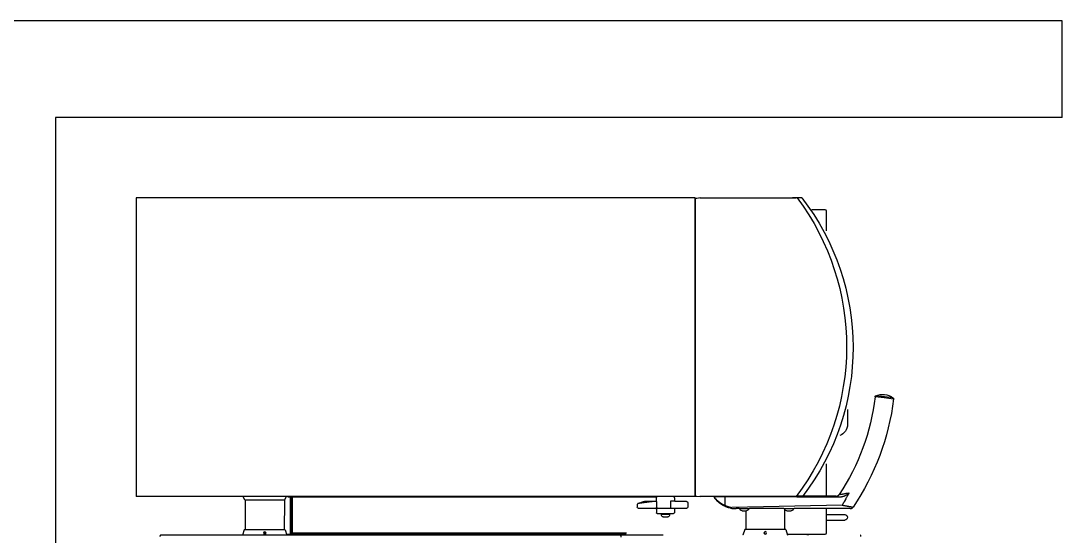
# Model space of a CAD drawing. Header units: millimetres. Extents: x -64157 to 9394, y -60673 to 2699.
# Drawn here: x -7318 to -6025, y -48278 to -47638 of the extents above; entities that cross this region are included whole.
import ezdxf

# ---------------------------------------------------------------- set-up
doc = ezdxf.new("R2010")
doc.units = ezdxf.units.MM
doc.layers.add('Новое оБорудование', color=1, linetype='Continuous', lineweight=30)

# ---------------------------------------------------------------- blocks, each defined once
blk = doc.blocks.new('варпио')
for p, q in [((90455.5, -61664.1), (90826.9, -61664.1)), ((90455.5, -62358.2), (90455.5, -61664.1)), ((90826.9, -62358.2), (90826.9, -61664.1)), ((90875, -61694.3), (90876.4, -61693)), ((90875, -62318.5), (90875, -61694.3)), ((90831.2, -61799.3), (90826.9, -61796.9)), ((90831.4, -61848.2), (90831.4, -61799.4)), ((90831.4, -61799.4), (90832.9, -61799.4)), ((90832.9, -61799.4), (90868, -61799.5)), ((90868, -61798.2), (90874.8, -61796.2)), ((90868, -61849.4), (90868, -61798.2)), ((90874.8, -61796.2), (90875, -61796.2)), ((90871.4, -61823.3), (90872.3, -61822.8)), ((90871.4, -61824.3), (90871.4, -61823.3)), ((90872.3, -61824.8), (90871.4, -61824.3)), ((90872.3, -61822.8), (90873.1, -61823.3)), ((90873.1, -61824.3), (90872.3, -61824.8)), ((90873.1, -61823.3), (90873.1, -61824.3)), ((90831.2, -61848.3), (90826.9, -61850.7)), ((90827.4, -61853), (90826.9, -61853)), ((90827.4, -62311.1), (90827.4, -61853)), ((90874.1, -61855.8), (90827.4, -61855.8)), ((90827.4, -61856.3), (90874, -61856.3)), ((90827.4, -61858), (90874, -61858)), ((90831.4, -61848.2), (90832.9, -61848.2)), ((90832.9, -61848.2), (90868, -61848.1)), ((90868, -61849.4), (90874.8, -61851.4)), ((90872.3, -62273.1), (90872.3, -61858)), ((90874, -61858), (90874, -61856.3)), ((90874, -62272.6), (90874, -61858)), ((90874.1, -61855.8), (90874.1, -61851.2)), ((90874.1, -61856), (90874.1, -61855.8)), ((90874.1, -61856.1), (90874.1, -61856)), ((90874.1, -61856.2), (90874.1, -61856.1)), ((90874.1, -61856.1), (90874.1, -61856.3)), ((90874.8, -61851.4), (90875, -61851.4)), ((90875.8, -62266.1), (90875, -62266.1)), ((90875.8, -62266.1), (90877.1, -62266.1)), ((90837, -62286.4), (90839.8, -62286.4)), ((90832.9, -62310.3), (90832.9, -62295.5)), ((90833.2, -62303.9), (90835.5, -62289.2)), ((90833.5, -62292.8), (90833.2, -62293.8)), ((90835.2, -62287.8), (90835.2, -62287.8)), ((90841.5, -62347.5), (90841.5, -62288.1)), ((90832.9, -62310.3), (90828.2, -62310.3)), ((90832.9, -62310.3), (90839.8, -62310.3)), ((90842.3, -62310.3), (90847, -62310.3)), ((90847.9, -62311.1), (90847.9, -62331.6)), ((90848.1, -62316), (90847.9, -62316)), ((90848.2, -62316.2), (90848.1, -62316)), ((90848.2, -62316.2), (90848.2, -62326.6)), ((90849.1, -62318), (90848.4, -62318)), ((90849.1, -62324.8), (90848.4, -62324.8)), ((90849.3, -62318.1), (90849.1, -62318)), ((90849.3, -62324.6), (90849.1, -62324.8)), ((90849.3, -62326.5), (90849.3, -62316.3)), ((90852.1, -62318.6), (90852.1, -62324.2)), ((90828.2, -62332.5), (90832.1, -62332.5)), ((90839.8, -62328.2), (90832.1, -62328.2)), ((90832.1, -62328.2), (90832.1, -62332.5)), ((90832.9, -62347.5), (90832.9, -62333.2)), ((90842.3, -62332.5), (90847, -62332.5)), ((90848.1, -62326.7), (90847.9, -62326.7)), ((90848.2, -62326.6), (90848.1, -62326.7)), ((90834.6, -62349.2), (90839.8, -62349.2)), ((90455.5, -62358.2), (90456.7, -62358.2)), ((90455.5, -62364.4), (90456.2, -62360.5)), ((90455.5, -62364.2), (90455.5, -62364.2)), ((90455.5, -62364.2), (90455.5, -62364.4)), ((90455.5, -62364.4), (90455.5, -62364.4)), ((90455.5, -62364.4), (90455.5, -62483.4)), ((90456.7, -62358.2), (90456.2, -62358.2)), ((90456.2, -62360.5), (90456.2, -62358.2)), ((90456.7, -62358.4), (90456.2, -62358.4)), ((90456.3, -62358.2), (90456.3, -62358.2)), ((90456.7, -62358.2), (90825.7, -62358.2)), ((90456.7, -62358.2), (90456.7, -62358.4)), ((90456.7, -62358.2), (90456.7, -62358.2)), ((90825.7, -62358.4), (90456.7, -62358.4)), ((90825.7, -62358.2), (90826.2, -62358.2)), ((90825.7, -62358.2), (90826.9, -62358.2)), ((90825.7, -62358.2), (90825.7, -62358.2)), ((90825.7, -62358.4), (90825.7, -62358.2)), ((90825.7, -62358.4), (90826.2, -62358.4)), ((90826.1, -62358.2), (90826.1, -62358.2)), ((90826.2, -62358.2), (90826.2, -62360.5)), ((90826.2, -62360.5), (90826.9, -62364.4)), ((90826.9, -62364.4), (90826.9, -62364.2)), ((90826.9, -62364.2), (90826.9, -62364.2)), ((90826.9, -62483.4), (90826.9, -62364.4)), ((90826.9, -62364.4), (90826.9, -62364.4)), ((90826.9, -62364.4), (90826.9, -62364.4)), ((90827.1, -62382.1), (90827.9, -62382.1)), ((90827.1, -62484.7), (90827.1, -62382.1)), ((90828.3, -62382.4), (90828.4, -62382.5)), ((90828.4, -62382.5), (90828.5, -62382.5)), ((90828.5, -62382.5), (90828.6, -62382.6)), ((90828.6, -62382.6), (90828.7, -62382.7)), ((90828.7, -62382.7), (90828.7, -62382.8)), ((90828.7, -62382.8), (90828.8, -62382.8)), ((90828.8, -62382.5), (90828.9, -62382.6)), ((90828.8, -62382.5), (90828.8, -62382.5)), ((90828.8, -62382.8), (90828.9, -62382.9)), ((90828.9, -62382.6), (90828.9, -62382.6)), ((90828.9, -62382.6), (90829, -62382.7)), ((90828.9, -62382.9), (90829.1, -62383)), ((90829, -62382.7), (90829.1, -62382.7)), ((90829.1, -62382.7), (90829.2, -62382.8)), ((90829.1, -62383), (90829.2, -62383.1)), ((90829.2, -62382.8), (90829.2, -62382.9)), ((90829.2, -62382.9), (90829.3, -62382.9)), ((90829.2, -62383.1), (90829.3, -62383.2)), ((90829.3, -62382.9), (90829.4, -62383)), ((90829.3, -62383.2), (90829.4, -62383.4)), ((90829.4, -62383), (90829.5, -62383.1)), ((90829.4, -62383.4), (90829.6, -62383.5)), ((90829.5, -62383.1), (90829.6, -62383.2)), ((90829.6, -62383.2), (90829.7, -62383.3)), ((90829.6, -62383.5), (90829.7, -62383.6)), ((90829.7, -62383.3), (90829.8, -62383.4)), ((90829.7, -62383.6), (90829.8, -62383.8)), ((90829.8, -62383.4), (90830, -62383.5)), ((90829.8, -62383.8), (90830, -62383.9)), ((90830, -62383.5), (90830.1, -62383.6)), ((90830.1, -62383.6), (90830.2, -62383.7)), ((90830.2, -62383.7), (90830.3, -62383.8)), ((90830.3, -62383.8), (90830.5, -62383.9)), ((90830.5, -62383.9), (90830.6, -62384.1)), ((90830.6, -62384.1), (90830.8, -62384.2)), ((90830.8, -62384.2), (90830.9, -62384.4)), ((90830.9, -62384.4), (90831.1, -62384.5)), ((90831.1, -62384.5), (90831.2, -62384.7)), ((90827, -62395.4), (90827, -62395.4)), ((90827.1, -62395.4), (90827, -62395.4)), ((90827.1, -62395.4), (90827.1, -62395.4)), ((90837.8, -62395.4), (90827.1, -62395.4)), ((90837.7, -62540.8), (90840.6, -62403.9)), ((90841.5, -62403.8), (90841.5, -62403.8)), ((90841.5, -62403.8), (90841.5, -62403.8)), ((90841.7, -62413.9), (90841.7, -62414.1)), ((90841.8, -62412.9), (90841.8, -62409.2)), ((90841.8, -62412.9), (90841.8, -62412.9)), ((90844.4, -62416.5), (90844.4, -62422.1)), ((90841.7, -62424.1), (90841.7, -62424.4)), ((90841.8, -62425.7), (90841.8, -62425.7)), ((90841.8, -62468.4), (90841.8, -62425.7)), ((90844.4, -62421.3), (90867.8, -62421.3)), ((90867.8, -62419.8), (90874.6, -62417.7)), ((90867.8, -62470.9), (90867.8, -62419.8)), ((90874.6, -62417.7), (90875, -62417.7)), ((90841.8, -62468.4), (90841.8, -62468.5)), ((90455.5, -62490.6), (90455.5, -62479.2)), ((90841.7, -62469.4), (90867.8, -62469.4)), ((90841.7, -62469.5), (90841.7, -62469.7)), ((90841.7, -62479.7), (90841.7, -62480)), ((90841.8, -62550.8), (90841.8, -62481.3)), ((90841.8, -62481.3), (90841.8, -62481.3)), ((90844.4, -62472), (90844.4, -62477.7)), ((90867.8, -62470.9), (90874.6, -62473)), ((90874, -62519.3), (90874, -62472.8)), ((90874.6, -62473), (90875, -62473)), ((90455.5, -62483.4), (90455.5, -62483.8)), ((90455.5, -62483.8), (90455.5, -62483.8)), ((90827.6, -62484.7), (90826.4, -62484.7)), ((90826.4, -62532.9), (90826.4, -62484.7)), ((90826.9, -62484.7), (90826.9, -62483.4)), ((90827.6, -62537.6), (90827.6, -62484.7)), ((90470, -62503.2), (90470, -62519.3)), ((90875, -62497.7), (90874, -62497.7)), ((90875, -62499.2), (90874, -62499.2)), ((90470, -62519.3), (90470, -62519.5)), ((90874, -62519.5), (90874, -62519.3)), ((90471.5, -62521), (90496.4, -62521)), ((90786, -62521), (90826.4, -62521)), ((90841.8, -62521), (90872.4, -62521)), ((90849.2, -62521), (90849.2, -62544.1)), ((90856, -62521), (90856, -62544.1)), ((90822.8, -62546), (90822.7, -62547.1)), ((90828.5, -62545.9), (90829.6, -62545.3)), ((90832.5, -62543.7), (90833.3, -62543.2)), ((90833.3, -62543.2), (90834.1, -62542.8)), ((90837.6, -62540.8), (90837.6, -62541.3)), ((90837.6, -62541.3), (90837.7, -62541.8)), ((90837.7, -62541.8), (90837.8, -62542.3)), ((90837.8, -62542.3), (90837.9, -62542.8)), ((90837.9, -62542.8), (90837.9, -62543.3)), ((90837.9, -62543.3), (90838, -62543.8)), ((90838, -62543.8), (90838.1, -62544.3)), ((90838.1, -62544.3), (90838.2, -62544.8)), ((90838.2, -62544.8), (90838.3, -62545.2)), ((90838.3, -62545.2), (90838.3, -62545.7)), ((90838.3, -62545.7), (90838.4, -62546.1)), ((90838.4, -62546.1), (90838.5, -62546.6)), ((90718.7, -62547.5), (90737.2, -62547.5)), ((90822.7, -62547.1), (90822.5, -62548.2)), ((90838.5, -62546.6), (90838.6, -62547.2)), ((90838.6, -62547.2), (90838.7, -62547.7)), ((90838.7, -62547.7), (90838.8, -62548.3)), ((90838.8, -62548.3), (90838.9, -62548.8)), ((90838.9, -62548.8), (90839, -62549.3)), ((90839, -62549.3), (90839, -62549.8)), ((90839, -62549.8), (90839.1, -62550.3)), ((90839.1, -62550.3), (90839.2, -62550.7)), ((90839.2, -62550.7), (90839.3, -62551.1)), ((90839.3, -62551.1), (90839.4, -62551.5)), ((90839.4, -62551.5), (90839.4, -62551.9)), ((90839.4, -62551.9), (90839.5, -62552.2)), ((90839.5, -62552.2), (90839.6, -62552.5)), ((90839.6, -62552.5), (90839.6, -62552.8)), ((90839.6, -62552.8), (90839.7, -62553.1)), ((90839.7, -62553.1), (90839.7, -62553.2)), ((90839.7, -62553.2), (90839.7, -62553.5)), ((90839.7, -62553.5), (90839.8, -62553.7)), ((90839.8, -62553.7), (90839.8, -62553.8)), ((90839.8, -62553.8), (90839.8, -62554)), ((90839.8, -62554), (90839.9, -62554.1)), ((90839.9, -62554.1), (90839.9, -62554.1)), ((90839.9, -62554.1), (90839.9, -62554.2)), ((90839.9, -62554.4), (90840, -62554.3)), ((90841.8, -62550.8), (90841.8, -62550.8)), ((90702.8, -62593.3), (90701.6, -62582.7)), ((90704.3, -62593.1), (90703, -62581.7)), ((90704, -62603.9), (90702.8, -62593.3)), ((90705.6, -62604.6), (90704.3, -62593.1))]:
    blk.add_line(p, q)
for points in [[(90874, -61856.3), (90874.1, -61856.3), (90874.1, -61856.3), (90874.1, -61856.3), (90874.1, -61856.2), (90874.1, -61856.2), (90874.1, -61856.2)], [(90875.6, -62266.1), (90875.5, -62266.1), (90875.5, -62266.1), (90875.4, -62266.1), (90875.3, -62266.1), (90875.3, -62266), (90875.2, -62266), (90875.2, -62266), (90875.2, -62266), (90875.1, -62266), (90875.1, -62266), (90875.1, -62266), (90875, -62266), (90875, -62266), (90875, -62266), (90875, -62266), (90875, -62266), (90875, -62266)], [(90876.1, -62266.7), (90876, -62266.7), (90875.9, -62266.7), (90875.9, -62266.6), (90875.8, -62266.6), (90875.7, -62266.6), (90875.6, -62266.6), (90875.5, -62266.6), (90875.5, -62266.5), (90875.4, -62266.5), (90875.4, -62266.5), (90875.3, -62266.4), (90875.2, -62266.4), (90875.2, -62266.4), (90875.2, -62266.4), (90875.1, -62266.3), (90875.1, -62266.3), (90875.1, -62266.3), (90875, -62266.2), (90875, -62266.2), (90875, -62266.2), (90875, -62266.1), (90875, -62266.1)], [(90875.8, -62266.1), (90875.7, -62266.1), (90875.6, -62266.1)], [(90835.2, -62287.8), (90835.3, -62287.7), (90835.3, -62287.5), (90835.4, -62287.3), (90835.6, -62287.2), (90835.7, -62287), (90835.9, -62286.8), (90836, -62286.7), (90836.2, -62286.6), (90836.4, -62286.5), (90836.6, -62286.4), (90836.9, -62286.4), (90837, -62286.4)], [(90833.2, -62293.8), (90833.1, -62294), (90833.1, -62294.3), (90833, -62294.6), (90833, -62294.9), (90832.9, -62295.2), (90832.9, -62295.5)], [(90835.2, -62288.2), (90834.8, -62289.1), (90834.5, -62290), (90834.2, -62290.9), (90833.9, -62291.8), (90833.5, -62292.8)], [(90835.2, -62287.8), (90835.2, -62287.9), (90835.2, -62288), (90835.2, -62288.2)], [(90835.5, -62289.2), (90835.5, -62289.1), (90835.5, -62288.9), (90835.5, -62288.8), (90835.6, -62288.7), (90835.6, -62288.6), (90835.6, -62288.5), (90835.6, -62288.4), (90835.5, -62288.3), (90835.5, -62288.2), (90835.5, -62288.1), (90835.5, -62288.1), (90835.5, -62288), (90835.5, -62288), (90835.4, -62288), (90835.4, -62287.9), (90835.4, -62287.9), (90835.3, -62287.9), (90835.3, -62288), (90835.3, -62288), (90835.2, -62288.1), (90835.2, -62288.1), (90835.2, -62288.2)], [(90832.9, -62307.3), (90832.9, -62306.9), (90832.9, -62306.5), (90833, -62306.1), (90833, -62305.6), (90833, -62305.2), (90833.1, -62304.8), (90833.2, -62304.4), (90833.2, -62303.9)], [(90841.5, -62327.2), (90841.5, -62327.3), (90841.4, -62327.5), (90841.3, -62327.6), (90841.2, -62327.7), (90841.1, -62327.8), (90841, -62327.9), (90840.8, -62328), (90840.6, -62328.1), (90840.4, -62328.2), (90840.2, -62328.2), (90840, -62328.2), (90839.8, -62328.2)], [(90456.2, -62360.5), (90456.2, -62360.5), (90456.2, -62360.5), (90456.2, -62360.5), (90456.2, -62360.5), (90456.2, -62360.5), (90456.2, -62360.5)], [(90826.2, -62360.5), (90826.2, -62360.5), (90826.2, -62360.5), (90826.2, -62360.5), (90826.2, -62360.5), (90826.2, -62360.5), (90826.2, -62360.5)], [(90827.9, -62382.1), (90827.9, -62382.1), (90827.9, -62382.1), (90827.9, -62382.1), (90827.9, -62382.1), (90827.9, -62382.1), (90827.9, -62382.1), (90827.9, -62382.1), (90828, -62382.1), (90828, -62382.1), (90828, -62382.1), (90828, -62382.2), (90828, -62382.2), (90828, -62382.2), (90828.1, -62382.2), (90828.1, -62382.2), (90828.1, -62382.2), (90828.1, -62382.2), (90828.1, -62382.3), (90828.2, -62382.3), (90828.2, -62382.3), (90828.2, -62382.3), (90828.2, -62382.3), (90828.3, -62382.4), (90828.3, -62382.4)], [(90827.9, -62382.1), (90827.9, -62382.1), (90828, -62382.1), (90828, -62382.1), (90828.1, -62382.1), (90828.1, -62382.1), (90828.2, -62382.1), (90828.2, -62382.1), (90828.2, -62382.2), (90828.3, -62382.2), (90828.3, -62382.2), (90828.3, -62382.2), (90828.3, -62382.2), (90828.3, -62382.2), (90828.4, -62382.2), (90828.4, -62382.2), (90828.4, -62382.2), (90828.4, -62382.3), (90828.4, -62382.3), (90828.5, -62382.3), (90828.5, -62382.3), (90828.5, -62382.3), (90828.5, -62382.3), (90828.5, -62382.3), (90828.6, -62382.3), (90828.6, -62382.4), (90828.6, -62382.4), (90828.6, -62382.4), (90828.7, -62382.4), (90828.7, -62382.4), (90828.7, -62382.4), (90828.8, -62382.5)], [(90830, -62383.9), (90830.1, -62384), (90830.1, -62384.1), (90830.2, -62384.2), (90830.3, -62384.2), (90830.4, -62384.3), (90830.5, -62384.4), (90830.6, -62384.5), (90830.7, -62384.6), (90830.7, -62384.7), (90830.8, -62384.8), (90830.9, -62384.9), (90831, -62385), (90831.1, -62385.1), (90831.2, -62385.2), (90831.3, -62385.3), (90831.4, -62385.4), (90831.5, -62385.5), (90831.6, -62385.6), (90831.7, -62385.8), (90831.8, -62385.9), (90831.9, -62386), (90832, -62386.1), (90832.1, -62386.2), (90832.2, -62386.3), (90832.3, -62386.5), (90832.4, -62386.6), (90832.5, -62386.7), (90832.6, -62386.9), (90832.7, -62387), (90832.8, -62387.1), (90832.9, -62387.2), (90833, -62387.4), (90833.1, -62387.5), (90833.2, -62387.7), (90833.3, -62387.8), (90833.4, -62387.9), (90833.5, -62388.1), (90833.6, -62388.2), (90833.8, -62388.4), (90833.9, -62388.5), (90834, -62388.6), (90834.1, -62388.8), (90834.2, -62388.9), (90834.3, -62389.1), (90834.4, -62389.2), (90834.5, -62389.4), (90834.6, -62389.5), (90834.7, -62389.7), (90834.8, -62389.8), (90834.9, -62390), (90835, -62390.1), (90835, -62390.3), (90835.1, -62390.4), (90835.2, -62390.6), (90835.3, -62390.7), (90835.4, -62390.9), (90835.5, -62391), (90835.6, -62391.2), (90835.7, -62391.4), (90835.8, -62391.5), (90835.9, -62391.7), (90836, -62391.8), (90836.1, -62392), (90836.1, -62392.1), (90836.2, -62392.3), (90836.3, -62392.4), (90836.4, -62392.6), (90836.5, -62392.7), (90836.6, -62392.9), (90836.6, -62393.1), (90836.7, -62393.2), (90836.8, -62393.4), (90836.9, -62393.5), (90837, -62393.7), (90837, -62393.8), (90837.1, -62394), (90837.2, -62394.1), (90837.3, -62394.3), (90837.3, -62394.5), (90837.4, -62394.6), (90837.5, -62394.8), (90837.6, -62394.9), (90837.6, -62395.1), (90837.7, -62395.2), (90837.8, -62395.4)], [(90831.2, -62384.7), (90831.3, -62384.7), (90831.4, -62384.8), (90831.5, -62384.9), (90831.6, -62385), (90831.6, -62385.1), (90831.7, -62385.2), (90831.8, -62385.3), (90831.9, -62385.3), (90832, -62385.4), (90832.1, -62385.5), (90832.2, -62385.6), (90832.3, -62385.7), (90832.4, -62385.8), (90832.5, -62385.9), (90832.6, -62386), (90832.7, -62386.2), (90832.8, -62386.3), (90832.9, -62386.4), (90833, -62386.5), (90833.1, -62386.6), (90833.2, -62386.7), (90833.3, -62386.8), (90833.4, -62387), (90833.5, -62387.1), (90833.6, -62387.2), (90833.7, -62387.3), (90833.8, -62387.5), (90833.9, -62387.6), (90834, -62387.8), (90834.1, -62387.9), (90834.2, -62388), (90834.4, -62388.2), (90834.5, -62388.3), (90834.6, -62388.5), (90834.7, -62388.6), (90834.8, -62388.8), (90834.9, -62389), (90835.1, -62389.1), (90835.2, -62389.3), (90835.3, -62389.5), (90835.4, -62389.6), (90835.5, -62389.8), (90835.7, -62390), (90835.8, -62390.2), (90835.9, -62390.4), (90836, -62390.6), (90836.2, -62390.7), (90836.3, -62390.9), (90836.4, -62391.2), (90836.6, -62391.4), (90836.7, -62391.6), (90836.8, -62391.8), (90837, -62392), (90837.1, -62392.2), (90837.2, -62392.5), (90837.4, -62392.7), (90837.5, -62392.9), (90837.6, -62393.2), (90837.8, -62393.4), (90837.9, -62393.7), (90838, -62393.9), (90838.2, -62394.2), (90838.3, -62394.5), (90838.4, -62394.8), (90838.5, -62395)], [(90827, -62395.4), (90827, -62395.4), (90827, -62395.4), (90827, -62395.4), (90826.9, -62395.4), (90826.9, -62395.4), (90826.9, -62395.4), (90826.9, -62395.4)], [(90837.8, -62395.4), (90837.9, -62395.7), (90838, -62396), (90838.2, -62396.2), (90838.3, -62396.5), (90838.4, -62396.8), (90838.5, -62397.1), (90838.7, -62397.4), (90838.8, -62397.7), (90838.9, -62398), (90839, -62398.3), (90839.1, -62398.6), (90839.2, -62398.9), (90839.3, -62399.2), (90839.4, -62399.5), (90839.5, -62399.8), (90839.6, -62400.1), (90839.7, -62400.5), (90839.8, -62400.8), (90839.9, -62401.1), (90840, -62401.4), (90840.1, -62401.7), (90840.2, -62402), (90840.2, -62402.3), (90840.3, -62402.6), (90840.4, -62402.9), (90840.5, -62403.2), (90840.5, -62403.6), (90840.6, -62403.9)], [(90838.5, -62395), (90839, -62396), (90839.4, -62397.1), (90839.9, -62398.2), (90840.3, -62399.3), (90840.6, -62400.4), (90840.9, -62401.6), (90841.2, -62402.7), (90841.5, -62403.8)], [(90841.5, -62403.8), (90841.5, -62404.1), (90841.5, -62404.3), (90841.5, -62404.6), (90841.6, -62404.8), (90841.6, -62405), (90841.6, -62405.3), (90841.6, -62405.5), (90841.6, -62405.8), (90841.6, -62406), (90841.7, -62406.2), (90841.7, -62406.4), (90841.7, -62406.7), (90841.7, -62406.9), (90841.7, -62407.1), (90841.7, -62407.3), (90841.7, -62407.5), (90841.8, -62407.7), (90841.8, -62408), (90841.8, -62408.2), (90841.8, -62408.4), (90841.8, -62408.6), (90841.8, -62408.8), (90841.8, -62409), (90841.8, -62409.2)], [(90841.7, -62414.1), (90841.7, -62414.4), (90841.7, -62414.6), (90841.7, -62414.9), (90841.7, -62415.1), (90841.7, -62415.3), (90841.7, -62415.6), (90841.7, -62415.8), (90841.7, -62416.1), (90841.7, -62416.3), (90841.7, -62416.6), (90841.7, -62416.9), (90841.7, -62417.2), (90841.7, -62417.5), (90841.7, -62417.8), (90841.7, -62418.1), (90841.6, -62418.4), (90841.6, -62418.7), (90841.6, -62419), (90841.6, -62419.3), (90841.6, -62419.6), (90841.6, -62419.9), (90841.6, -62420.2), (90841.7, -62420.5), (90841.7, -62420.8), (90841.7, -62421.1), (90841.7, -62421.4), (90841.7, -62421.7), (90841.7, -62421.9), (90841.7, -62422.2), (90841.7, -62422.5), (90841.7, -62422.8), (90841.7, -62423), (90841.7, -62423.3), (90841.7, -62423.5), (90841.7, -62423.7), (90841.7, -62423.9), (90841.7, -62424.1)], [(90841.8, -62412.9), (90841.8, -62412.9), (90841.8, -62412.9), (90841.8, -62413), (90841.8, -62413.1), (90841.8, -62413.1), (90841.8, -62413.2), (90841.8, -62413.3), (90841.7, -62413.5), (90841.7, -62413.6), (90841.7, -62413.7), (90841.7, -62413.9)], [(90841.7, -62424.4), (90841.7, -62424.7), (90841.7, -62424.8), (90841.7, -62425), (90841.7, -62425.1), (90841.8, -62425.2), (90841.8, -62425.3), (90841.8, -62425.4), (90841.8, -62425.5), (90841.8, -62425.6), (90841.8, -62425.6), (90841.8, -62425.7), (90841.8, -62425.7)], [(90841.8, -62468.5), (90841.8, -62468.5), (90841.8, -62468.5), (90841.8, -62468.6), (90841.8, -62468.6), (90841.8, -62468.7), (90841.8, -62468.8), (90841.8, -62468.9), (90841.7, -62469), (90841.7, -62469.2), (90841.7, -62469.3), (90841.7, -62469.5)], [(90841.7, -62469.7), (90841.7, -62470), (90841.7, -62470.2), (90841.7, -62470.4), (90841.7, -62470.7), (90841.7, -62470.9), (90841.7, -62471.1), (90841.7, -62471.4), (90841.7, -62471.7), (90841.7, -62471.9), (90841.7, -62472.2), (90841.7, -62472.5), (90841.7, -62472.8), (90841.7, -62473.1), (90841.7, -62473.3), (90841.7, -62473.6), (90841.6, -62473.9), (90841.6, -62474.3), (90841.6, -62474.6), (90841.6, -62474.9), (90841.6, -62475.2), (90841.6, -62475.5), (90841.6, -62475.8), (90841.7, -62476.1), (90841.7, -62476.4), (90841.7, -62476.7), (90841.7, -62477), (90841.7, -62477.2), (90841.7, -62477.5), (90841.7, -62477.8), (90841.7, -62478.1), (90841.7, -62478.3), (90841.7, -62478.6), (90841.7, -62478.8), (90841.7, -62479.1), (90841.7, -62479.3), (90841.7, -62479.5), (90841.7, -62479.7)], [(90841.7, -62480), (90841.7, -62480.3), (90841.7, -62480.4), (90841.7, -62480.6), (90841.7, -62480.7), (90841.8, -62480.8), (90841.8, -62480.9), (90841.8, -62481), (90841.8, -62481.1), (90841.8, -62481.2), (90841.8, -62481.2), (90841.8, -62481.2), (90841.8, -62481.3)], [(90826.4, -62532.9), (90826.4, -62533.2), (90826.4, -62533.4), (90826.4, -62533.7), (90826.3, -62533.9), (90826.3, -62534.2), (90826.2, -62534.4), (90826.1, -62534.6), (90826, -62534.9), (90825.9, -62535.1), (90825.8, -62535.3), (90825.7, -62535.6), (90825.6, -62535.8), (90825.4, -62536), (90825.3, -62536.2), (90825.1, -62536.4), (90824.9, -62536.6), (90824.7, -62536.7), (90824.5, -62536.9), (90824.3, -62537), (90824.1, -62537.2)], [(90824.1, -62537.2), (90824.1, -62537.2), (90824.1, -62537.2), (90824.2, -62537.2), (90824.2, -62537.3), (90824.2, -62537.3), (90824.2, -62537.4), (90824.2, -62537.5), (90824.1, -62537.6), (90824.1, -62537.7), (90824.1, -62537.8), (90824.1, -62538), (90824.1, -62538.2), (90824.1, -62538.3), (90824, -62538.5), (90824, -62538.8), (90824, -62539), (90823.9, -62539.2), (90823.9, -62539.5), (90823.9, -62539.8), (90823.8, -62540.1), (90823.8, -62540.4), (90823.7, -62540.7), (90823.7, -62541.1), (90823.6, -62541.5), (90823.5, -62541.8), (90823.5, -62542.2), (90823.4, -62542.7), (90823.3, -62543.1), (90823.3, -62543.5), (90823.2, -62544), (90823.1, -62544.5), (90823, -62545), (90822.8, -62546)], [(90822.9, -62549.1), (90823, -62548.9), (90823.2, -62548.8), (90823.3, -62548.7), (90823.4, -62548.5), (90823.5, -62548.4), (90823.7, -62548.2), (90823.8, -62548), (90823.9, -62547.8), (90824.1, -62547.6), (90824.2, -62547.4), (90824.4, -62547.2), (90824.5, -62547), (90824.7, -62546.7), (90824.8, -62546.5), (90825, -62546.2), (90825.1, -62545.9), (90825.3, -62545.6), (90825.5, -62545.2), (90825.7, -62544.9), (90825.8, -62544.5), (90826, -62544.1), (90826.2, -62543.7), (90826.4, -62543.3), (90826.6, -62542.8), (90826.7, -62542.2), (90826.9, -62541.7), (90827.1, -62541.1), (90827.2, -62540.6), (90827.3, -62540), (90827.4, -62539.5), (90827.5, -62539), (90827.5, -62538.5), (90827.6, -62538), (90827.6, -62537.6)], [(90822.9, -62549.1), (90823.7, -62548.6), (90824.5, -62548.2), (90825.2, -62547.8), (90825.9, -62547.4), (90826.6, -62547), (90827.3, -62546.6), (90827.9, -62546.3), (90828.5, -62545.9)], [(90829.6, -62545.3), (90830.7, -62544.7), (90831.2, -62544.4), (90832.5, -62543.7)], [(90834.1, -62542.8), (90834.4, -62542.6), (90834.8, -62542.4), (90835.1, -62542.2), (90835.4, -62542), (90835.7, -62541.8), (90836, -62541.7), (90836.3, -62541.5), (90836.6, -62541.4), (90836.8, -62541.2), (90837.1, -62541.1), (90837.3, -62541), (90837.6, -62540.8)], [(90837.7, -62540.8), (90837.7, -62540.8), (90837.7, -62540.8), (90837.7, -62540.8), (90837.6, -62540.8), (90837.6, -62540.8), (90837.6, -62540.8)], [(90822.5, -62548.2), (90822.4, -62548.7), (90822.3, -62549.3)], [(90822.3, -62549.3), (90822.3, -62549.3), (90822.4, -62549.3), (90822.5, -62549.2), (90822.6, -62549.2), (90822.7, -62549.2), (90822.7, -62549.1), (90822.8, -62549.1), (90822.9, -62549.1)], [(90839.9, -62554.2), (90839.9, -62554.2), (90839.9, -62554.2), (90839.9, -62554.3), (90839.9, -62554.3), (90839.9, -62554.3), (90839.9, -62554.3), (90839.9, -62554.3), (90839.9, -62554.3), (90839.9, -62554.4), (90839.9, -62554.4), (90839.9, -62554.4), (90839.9, -62554.4), (90839.9, -62554.4), (90839.9, -62554.4), (90839.9, -62554.4)], [(90841.8, -62550.8), (90841.8, -62551.1), (90841.8, -62551.3), (90841.8, -62551.5), (90841.7, -62551.7), (90841.7, -62552), (90841.6, -62552.2), (90841.5, -62552.4), (90841.4, -62552.6), (90841.3, -62552.8), (90841.2, -62553), (90841.1, -62553.2), (90841, -62553.4), (90840.8, -62553.6), (90840.7, -62553.7), (90840.5, -62553.9), (90840.4, -62554), (90840.2, -62554.2), (90840, -62554.3)], [(90875.8, -62564.1), (90875.7, -62564.1), (90875.6, -62564), (90875.6, -62564), (90875.5, -62564), (90875.5, -62564), (90875.4, -62564), (90875.3, -62564), (90875.3, -62564), (90875.2, -62564), (90875.2, -62564), (90875.2, -62563.9), (90875.1, -62563.9), (90875.1, -62563.9), (90875.1, -62563.9), (90875, -62563.9), (90875, -62563.9), (90875, -62563.9), (90875, -62563.8), (90875, -62563.8), (90875, -62563.8)], [(90876.3, -62564.2), (90876.2, -62564.1), (90876.1, -62564.1), (90876, -62564.1), (90876, -62564.1), (90875.9, -62564.1), (90875.8, -62564.1)]]:
    blk.add_lwpolyline(points)
for centre, radius in [((90872.3, -61823.8), 1.65), ((90872.3, -61823.8), 1.37), ((90872.1, -62445.4), 1.65), ((90872.1, -62445.4), 1.37)]:
    blk.add_circle(centre, radius)
for centre, radius, start, end in [((90831.4, -61799), 0.427, 240, 270), ((90831.4, -61848.6), 0.427, 90, 120), ((90839.8, -62288.1), 1.71, 0, 90), ((90828.2, -62311.1), 0.855, 90, 180), ((90839.8, -62312), 1.71, 0, 90), ((90842.3, -62311.1), 0.855, 90, 180), ((90847, -62311.1), 0.855, 0, 90), ((90848.4, -62317.8), 0.171, 180, 270), ((90848.4, -62325), 0.171, 90, 180), ((90849.7, -62318.6), 2.35, 0, 101.537), ((90849.7, -62324.2), 2.35, 258.463, 0), ((90828.2, -62331.6), 0.855, 180, 270), ((90832.1, -62333.4), 0.855, 0, 90), ((90842.3, -62331.6), 0.855, 180, 270), ((90847, -62331.6), 0.855, 270, 0), ((90834.6, -62347.5), 1.71, 180, 270), ((90839.8, -62347.5), 1.71, 270, 0), ((90827.1, -62382.3), 0.171, 90, 180), ((90842.1, -62416.5), 2.35, 0, 98.7352), ((90842.1, -62422.1), 2.35, 261.2648, 0), ((90842.1, -62472), 2.35, 0, 98.7352), ((90842.1, -62477.7), 2.35, 261.2648, 0), ((90640.4, -62236.8), 309.5, 233.2915, 307.0627), ((90641.7, -62250.6), 303.8, 232.1809, 307.556), ((90471.5, -62519.5), 1.54, 180, 270), ((90872.4, -62519.5), 1.54, 270, 0), ((90669.9, -62304.5), 279.2, 276.7999, 303.5248), ((90669.9, -62304.5), 279.2, 276.7999, 303.5248), ((90737.2, -62533), 14.5, 270, 340.6065), ((90852.6, -62544.1), 3.42, 180, 0), ((90669.9, -62304.5), 302.2, 276.7756, 304.2252), ((90669.9, -62304.5), 302.2, 276.7756, 304.2252), ((90721, -62591.2), 21.2, 156.1381, 216.7206), ((90703.2, -62583.4), 1.71, 96.7999, 156.1381), ((90705.4, -62602.9), 1.71, 216.7206, 276.7756)]:
    blk.add_arc(centre, radius, start, end)

msp = doc.modelspace()

# ---------------------------------------------------------------- linework, layer by layer
for p, q in [((-6025.1, -47637.5), (-7395.1, -47637.5)), ((-6025.1, -47757.5), (-6025.1, -47637.5)), ((-7275.1, -47757.5), (-7275.1, -50362.5)), ((-6025.1, -47757.5), (-7275.1, -47757.5))]:
    msp.add_line(p, q)

# ---------------------------------------------------------------- block references
at = {"layer": 'Новое оБорудование', "xscale": -1, "rotation": 90}
msp.add_blockref('варпио', (-68839.1, 42598), dxfattribs=at)

doc.saveas('drawing.dxf')
